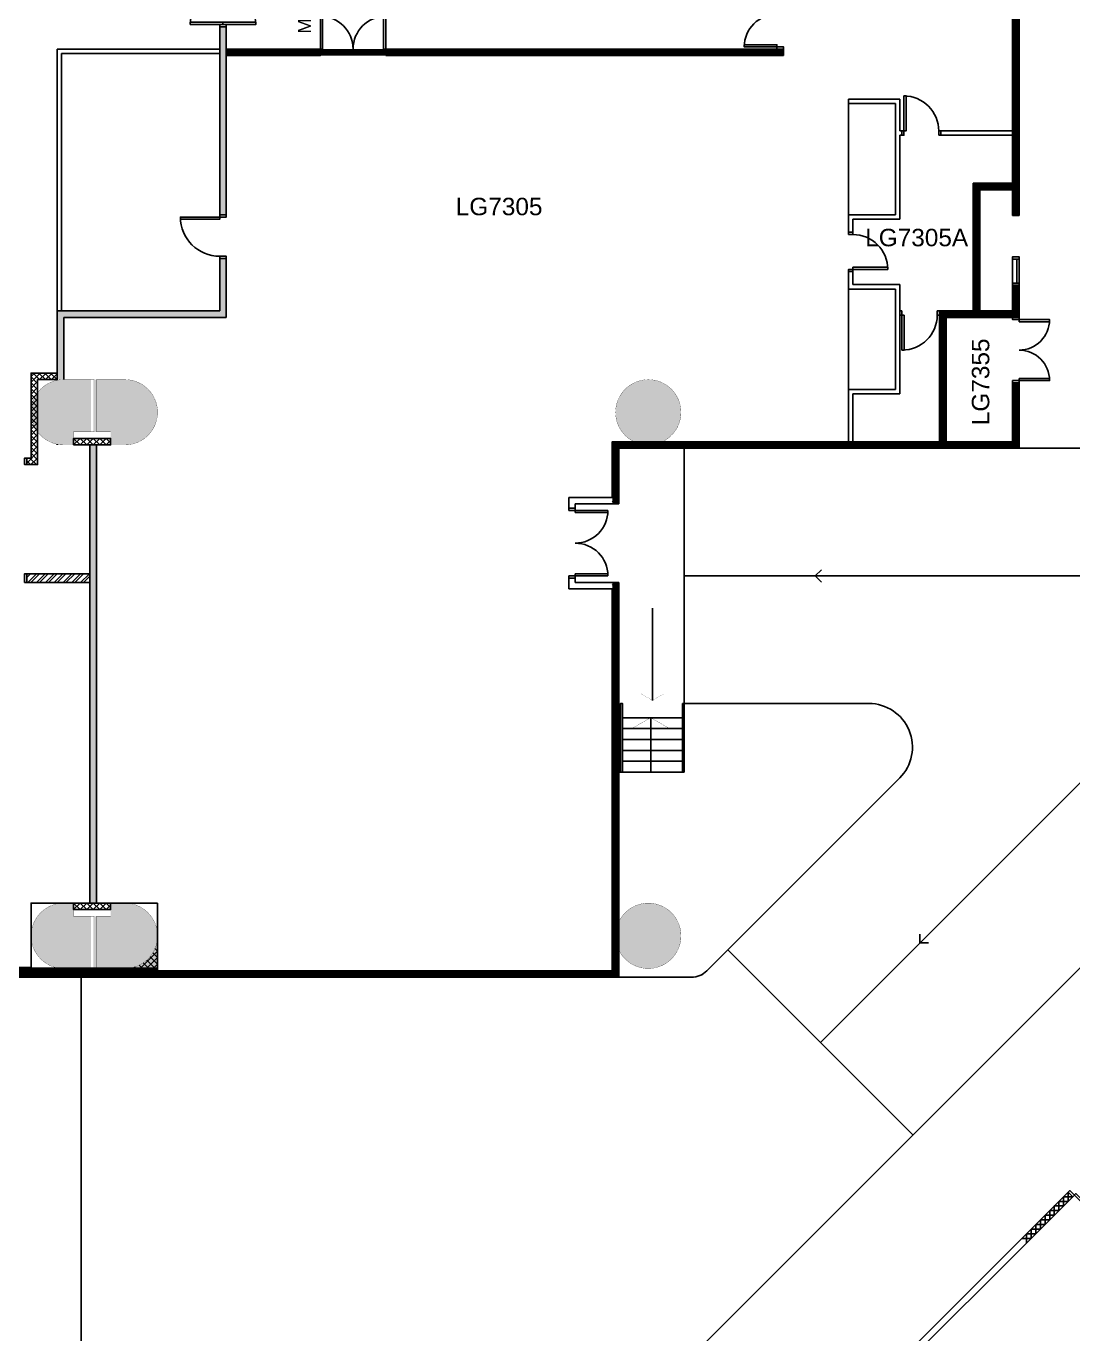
# Model space of a CAD drawing. Header units: millimetres. Extents: x -203861 to 22103, y -44552 to 100121.
# Drawn here: x -32262 to -8267, y -2323 to 27650 of the extents above; entities that cross this region are included whole.
import ezdxf

# ---------------------------------------------------------------- set-up
doc = ezdxf.new("R2010")
doc.units = ezdxf.units.MM
doc.linetypes.add('s3097a$0$LG7$0$HIDDEN', pattern=[0.375, 0.25, -0.125])
for name, color, linetype in [('s2097a$0$LG7$0$11', 7, 'Continuous'), ('s2097a$0$LG7$0$20', 1, 'Continuous'), ('s2097a$0$LG7$0$22', 7, 'Continuous'), ('s2097a$0$LG7$0$23', 7, 'Continuous'), ('s2097a$0$LG7$0$6', 7, 'Continuous'), ('s2097a$0$LP - Door', 1, 'Continuous'), ('s2097a$0$solid', 8, 'Continuous'), ('s3097a$0$door', 1, 'Continuous'), ('s3097a$0$Hatch', 8, 'Continuous'), ('s3097a$0$LG7$0$11', 7, 'Continuous'), ('s3097a$0$LG7$0$20', 1, 'Continuous'), ('s3097a$0$LG7$0$22', 7, 'Continuous'), ('s3097a$0$LG7$0$23', 7, 'Continuous'), ('s3097a$0$LG7$0$25', 7, 'Continuous'), ('s3097a$0$LG7$0$30', 7, 'Continuous'), ('s3097a$0$LG7$0$ex-dis', 1, 's3097a$0$LG7$0$HIDDEN'), ('s3097a$0$LG7$0$wall to be demolish', 7, 'Continuous'), ('s3097a$0$ROOM-NO', 4, 'Continuous'), ('s3097a$0$solid', 8, 'Continuous'), ('s3097a$0$Structure', 2, 'Continuous')]:
    doc.layers.add(name, color=color, linetype=linetype)
doc.styles.add('s3097a$0$BH', font='arial.ttf')
doc.styles.add('s3097a$0$Standard', font='arial.ttf')

# ---------------------------------------------------------------- blocks, each defined once
blk = doc.blocks.new('s2097a')
h = blk.add_hatch()
h.set_pattern_fill('ANSI37', color=8, scale=30, style=0)
h.set_pattern_definition([(45, (-1932086.31, -565739.11), (-67.351921, 67.351921), []), (135, (-1932086.31, -565739.11), (-67.351921, -67.351921), [])])
h.paths.add_polyline_path([(-31549.9, 19700.1), (-32149.9, 19700.1), (-32149.9, 17750.1), (-32249.9, 17750.1), (-32249.9, 17600.1), (-31999.9, 17600.1), (-31999.9, 19550.1), (-31549.9, 19550.1)])
h = blk.add_hatch()
h.set_pattern_fill('ANSI32', color=8, scale=15, style=0)
h.set_pattern_definition([(45, (-1932086.31, -565739.11), (-101.027881, 101.027881), []), (45, (-1932018.96, -565739.11), (-101.027881, 101.027881), [])])
h.paths.add_polyline_path([(-32249.9, 15100), (-30799.9, 15100), (-30799.9, 14900), (-32249.9, 14900)])
at = {"layer": 's2097a$0$solid'}
for points in [[(-31549.9, 21125.1), (-31399.9, 21125.1), (-31399.9, 19550.1), (-31549.9, 19550.1)], [(-28820.5, 20975.1), (-28820.5, 21125.1), (-31549.9, 21125.1), (-31549.9, 20975.1)], [(-30799.9, 18050.1), (-30649.9, 18050.1), (-30649.9, 7550.1), (-30799.9, 7550.1)], [(-29249.9, 6800.1), (-29999.9, 6050.1), (-29249.9, 6050.1)]]:
    blk.add_hatch(color=256, dxfattribs=at).paths.add_polyline_path(points)
h = blk.add_hatch(color=256, dxfattribs=at)
edge = h.paths.add_edge_path()
edge.add_arc((-31400, 18800), 750, 90, 270, ccw=False)
edge.add_line((-31400, 19550), (-30775, 19550))
edge.add_line((-30775, 19550), (-30775, 18350))
edge.add_line((-30775, 18350), (-31175, 18350))
edge.add_line((-31175, 18350), (-31175, 18050))
edge.add_line((-31175, 18050), (-31400, 18050))
h = blk.add_hatch(color=256, dxfattribs=at)
edge = h.paths.add_edge_path()
edge.add_line((-30000, 19550), (-30725, 19550))
edge.add_line((-30725, 19550), (-30725, 18350))
edge.add_line((-30725, 18350), (-30325, 18350))
edge.add_line((-30325, 18350), (-30325, 18050))
edge.add_line((-30325, 18050), (-30000, 18050))
edge.add_arc((-30000, 18800), 750, 270, 450)
h = blk.add_hatch(color=256, dxfattribs=at)
edge = h.paths.add_edge_path()
edge.add_arc((-31400, 6800.2), 750, 90, 270)
edge.add_line((-31400, 6050.2), (-30775, 6050.2))
edge.add_line((-30775, 6050.2), (-30775, 7250.2))
edge.add_line((-30775, 7250.2), (-31175, 7250.2))
edge.add_line((-31175, 7250.2), (-31175, 7550.2))
edge.add_line((-31175, 7550.2), (-31400, 7550.2))
h = blk.add_hatch(color=256, dxfattribs=at)
edge = h.paths.add_edge_path()
edge.add_line((-30000, 6050.2), (-30725, 6050.2))
edge.add_line((-30725, 6050.2), (-30725, 7250.2))
edge.add_line((-30725, 7250.2), (-30325, 7250.2))
edge.add_line((-30325, 7250.2), (-30325, 7550.2))
edge.add_line((-30325, 7550.2), (-30000, 7550.2))
edge.add_arc((-30000, 6800.2), 750, -90, 90, ccw=False)
for p, q in [((-31549.9, 21125.1), (-31549.9, 26442)), ((-28820.5, 21125.1), (-31549.9, 21125.1)), ((-31549.9, 19534.9), (-31549.9, 21125.1)), ((-31399.9, 20975.1), (-28820.5, 20975.1)), ((-31399.9, 19550.1), (-31399.9, 20975.1)), ((-31549.9, 18050.1), (-31549.9, 18065.3)), ((-30799.9, 7550.1), (-30799.9, 18050.1)), ((-30649.9, 7550.1), (-30649.9, 18050.1))]:
    blk.add_line(p, q)
at = {"color": 1}
blk.add_line((-30799.9, 7550.1), (-32149.9, 7550.1), dxfattribs=at)
for points in [[(-29999.9, 21125.1), (-31549.9, 21125.1)], [(-31399.9, 20975.1), (-29999.9, 20975.1)]]:
    blk.add_lwpolyline(points)
at = {"color": 4}
for points in [[(-31549.9, 19550.1), (-31999.9, 19550.1), (-31999.9, 17600.1), (-32249.9, 17600.1), (-32249.9, 17750.1), (-32149.9, 17750.1)], [(-31549.9, 19700.1), (-32149.9, 19700.1), (-32149.9, 17750.1)], [(-30799.9, 14900), (-32249.9, 14900), (-32249.9, 15100), (-30799.9, 15100)]]:
    blk.add_lwpolyline(points, dxfattribs=at)
at = {"color": 9}
blk.add_lwpolyline([(-69050.2, 14883.2), (-67349.9, 14883.2), (-67349.9, 16550.1), (-47249.9, 16550.1), (-47249.9, 6250.1), (-46799.9, 6250.1), (-46799.9, 6075.1), (-32149.9, 6075.1), (-32149.9, 7550.1), (-31849.9, 7550.1)], dxfattribs=at)
at = {"layer": 's2097a$0$LG7$0$11'}
for p, q in [((-31549.9, 21125.1), (-31549.9, 27125.1)), ((-28820.5, 27125.1), (-31549.9, 27125.1)), ((-31449.9, 21125.1), (-31449.9, 27025.1)), ((-28820.5, 27025.1), (-31449.9, 27025.1))]:
    blk.add_line(p, q, dxfattribs=at)
at = {"layer": 's2097a$0$LG7$0$11', "color": 1, "linetype": 'Continuous'}
for p, q in [((-29249.9, 7550.1), (-30649.9, 7550.1)), ((-29249.9, 6000.1), (-29249.9, 7550.1)), ((-30999.9, -16199.9), (-30999.9, 5850.1))]:
    blk.add_line(p, q, dxfattribs=at)
at = {"layer": 's2097a$0$LG7$0$11', "color": 1, "linetype": 'Continuous', "const_width": 5}
for points in [[(-31399.9, 19550.1, 1), (-31399.9, 18050.1, 1)], [(-29999.9, 18050.1, 1), (-29999.9, 19550.1, 1)], [(-31399.9, 6050.1, -1), (-31399.9, 7550.1, -1)], [(-29999.9, 7550.1, -1), (-29999.9, 6050.1, -1)]]:
    blk.add_lwpolyline(points, format="xyb", dxfattribs=at)
for points in [[(-31399.9, 19550.1), (-30699.9, 19550.1), (-30699.9, 18350.1), (-31174.9, 18350.1), (-31174.9, 18050.1), (-31399.9, 18050.1)], [(-29999.9, 19550.1), (-30649.9, 19550.1), (-30649.9, 18350.1), (-30324.9, 18350.1), (-30324.9, 18050.1), (-29999.9, 18050.1)], [(-31399.9, 6050.1), (-30699.9, 6050.1), (-30699.9, 7250.1), (-31174.9, 7250.1), (-31174.9, 7550.1), (-31399.9, 7550.1)]]:
    blk.add_lwpolyline(points, dxfattribs=at)
at = {"layer": 's2097a$0$LG7$0$20', "color": 1, "linetype": 'Continuous'}
for p, q in [((-32149.9, 6075.1), (-32149.9, 7550.1)), ((-29249.9, 6000.1), (-28820.5, 6000.1)), ((-29999.9, 5850.1), (-46799.9, 5850.1)), ((-28820.5, 5850.1), (-29999.9, 5850.1))]:
    blk.add_line(p, q, dxfattribs=at)
at = {"layer": 's2097a$0$LG7$0$20', "color": 14, "linetype": 'Continuous'}
for p, q in [((-29249.9, 6800.1), (-29249.9, 6000.1)), ((-32149.9, 6075.1), (-46799.9, 6075.1)), ((-30699.9, 6050.1), (-30649.9, 6050.1))]:
    blk.add_line(p, q, dxfattribs=at)
at = {"layer": 's2097a$0$LG7$0$20', "color": 3}
blk.add_lwpolyline([(-31174.9, 18050.1), (-30324.9, 18050.1), (-30324.9, 18200.1), (-31174.9, 18200.1)], close=True, dxfattribs=at)
at = {"layer": 's2097a$0$LG7$0$20', "color": 3, "linetype": 'Continuous'}
blk.add_lwpolyline([(-31174.9, 7550.1), (-30324.9, 7550.1), (-30324.9, 7400.1), (-31174.9, 7400.1)], close=True, dxfattribs=at)
at = {"layer": 's2097a$0$LG7$0$22', "color": 3}
for p, q in [((-31174.9, 18200.1), (-31024.9, 18050.1)), ((-31174.9, 18050.1), (-31024.9, 18200.1)), ((-31024.9, 18050.1), (-30874.9, 18200.1)), ((-31024.9, 18200.1), (-30874.9, 18050.1)), ((-30874.9, 18200.1), (-30724.9, 18050.1)), ((-30874.9, 18050.1), (-30724.9, 18200.1)), ((-30724.9, 18050.1), (-30574.9, 18200.1)), ((-30724.9, 18200.1), (-30574.9, 18050.1)), ((-30574.9, 18200.1), (-30424.9, 18050.1)), ((-30574.9, 18050.1), (-30424.9, 18200.1)), ((-30424.9, 18200.1), (-30324.9, 18100.1)), ((-30424.9, 18050.1), (-30324.9, 18150.1))]:
    blk.add_line(p, q, dxfattribs=at)
at = {"layer": 's2097a$0$LG7$0$22', "color": 3, "linetype": 'Continuous'}
for p, q in [((-31174.9, 7400.1), (-31024.9, 7550.1)), ((-31174.9, 7550.1), (-31024.9, 7400.1)), ((-31024.9, 7550.1), (-30874.9, 7400.1)), ((-31024.9, 7400.1), (-30874.9, 7550.1)), ((-30874.9, 7400.1), (-30724.9, 7550.1)), ((-30874.9, 7550.1), (-30724.9, 7400.1)), ((-30724.9, 7550.1), (-30574.9, 7400.1)), ((-30724.9, 7400.1), (-30574.9, 7550.1)), ((-30574.9, 7400.1), (-30424.9, 7550.1)), ((-30574.9, 7550.1), (-30424.9, 7400.1)), ((-30424.9, 7550.1), (-30324.9, 7450.1)), ((-30424.9, 7400.1), (-30324.9, 7500.1))]:
    blk.add_line(p, q, dxfattribs=at)
at = {"layer": 's2097a$0$LG7$0$22', "color": 14, "linetype": 'Continuous'}
for p, q in [((-29849.9, 5850.1), (-29249.9, 6450.1)), ((-29699.9, 5850.1), (-29249.9, 6300.1)), ((-29421.9, 6322.1), (-29249.9, 6150.1)), ((-29359.5, 6409.7), (-29249.9, 6300.1)), ((-29308.7, 6508.9), (-29249.9, 6450.1)), ((-29999.9, 5850.1), (-29760.7, 6089.3)), ((-29999.8, 5943.4), (-29884.1, 6059.1)), ((-29905.8, 6056), (-29699.9, 5850.1)), ((-29782.2, 6082.4), (-29549.9, 5850.1)), ((-29674.3, 6124.5), (-29399.9, 5850.1)), ((-29579.1, 6179.3), (-29249.9, 5850.1)), ((-29549.9, 5850.1), (-29249.9, 6150.1)), ((-29495.2, 6245.4), (-29249.9, 6000.1)), ((-29399.9, 5850.1), (-29249.9, 6000.1)), ((-29249.9, 6000.1), (-29099.9, 5850.1)), ((-29249.9, 5850.1), (-29099.9, 6000.1)), ((-29999.3, 5953.6), (-29895.8, 5850.1))]:
    blk.add_line(p, q, dxfattribs=at)
at = {"layer": 's2097a$0$LG7$0$22', "color": 1, "linetype": 'Continuous'}
for p, q in [((-29099.9, 5850.1), (-28949.9, 6000.1)), ((-29099.9, 6000.1), (-28949.9, 5850.1))]:
    blk.add_line(p, q, dxfattribs=at)
at = {"layer": 's2097a$0$LG7$0$23', "color": 1}
blk.add_line((-30999.9, 5850.1), (-52999.9, 5850.1), dxfattribs=at)
at = {"layer": 's2097a$0$LG7$0$6', "color": 14, "linetype": 'Continuous', "const_width": 5}
blk.add_lwpolyline([(-29999.9, 6050.1), (-30649.9, 6050.1), (-30649.9, 7250.1), (-30324.9, 7250.1), (-30324.9, 7550.1), (-29999.9, 7550.1)], dxfattribs=at)
blk.add_lwpolyline([(-29999.9, 7550.1, -1), (-29999.9, 6050.1, -1)], format="xyb", dxfattribs=at)
at = {"layer": 's2097a$0$LP - Door'}
for points in [[(-32249.9, 17600.1), (-32299.9, 17600.1), (-32299.9, 17750.1), (-32249.9, 17750.1)], [(-32249.9, 14900), (-32299.9, 14900), (-32299.9, 15100), (-32249.9, 15100)]]:
    blk.add_lwpolyline(points, close=True, dxfattribs=at)
at = {"layer": 's2097a$0$solid', "linetype": 'Continuous'}
for points, const_width in [([(-32274.9, 5962.6), (-46799.9, 5962.6)], 225), ([(-32274.9, 5962.6), (-29249.9, 5962.6)], 225), ([(-28820.5, 5925.1), (-29249.9, 5925.1)], 150)]:
    blk.add_lwpolyline(points, dxfattribs=dict(at, const_width=const_width))
blk = doc.blocks.new('s3097a$0$LG7$0$D1600D')
at = {"layer": 's3097a$0$LG7$0$30', "color": 1, "linetype": 'Continuous'}
for points in [[(0.05, 0.075), (0.1, 0.075), (0.1, 0.825), (0.05, 0.825)], [(1.5, 0.075), (1.55, 0.075), (1.55, 0.825), (1.5, 0.825)], [(0, 0), (0.05, 0), (0.05, 0.15), (0, 0.15)], [(1.6, 0), (1.55, 0), (1.55, 0.15), (1.6, 0.15)]]:
    blk.add_lwpolyline(points, close=True, dxfattribs=at)
at = {"layer": 's3097a$0$LG7$0$30', "color": 1, "linetype": 's3097a$0$LG7$0$HIDDEN', "ltscale": 100}
for points in [[(0.05, -0.675), (0.1, -0.675), (0.1, 0.075), (0.05, 0.075)], [(1.5, -0.675), (1.55, -0.675), (1.55, 0.075), (1.5, 0.075)]]:
    blk.add_lwpolyline(points, close=True, dxfattribs=at)
at = {"layer": 's3097a$0$LG7$0$30', "color": 1, "linetype": 'Continuous'}
for centre, start, end in [((0.05, 0.075), 0, 90), ((1.550003, 0.075), 90, 180)]:
    blk.add_arc(centre, 0.750001, start, end, dxfattribs=at)
at = {"layer": 's3097a$0$LG7$0$30', "color": 1, "linetype": 's3097a$0$LG7$0$HIDDEN', "ltscale": 100}
for centre, start, end in [((0.05, 0.075), 270, 0), ((1.550003, 0.075), 179.999997, 269.999997)]:
    blk.add_arc(centre, 0.750001, start, end, dxfattribs=at)
blk = doc.blocks.new('s3097a$0$LG7$0$D1500B')
at = {"layer": 's3097a$0$LG7$0$30', "color": 1, "linetype": 'Continuous'}
for points in [[(0.1, 0.15), (0.05, 0.15), (0.05, 0.85), (0.1, 0.85)], [(1.4, 0.15), (1.45, 0.15), (1.45, 0.85), (1.4, 0.85)], [(0.05, 0.15), (0, 0.15), (0, 0), (0.05, 0)], [(1.45, 0.15), (1.5, 0.15), (1.5, 0), (1.45, 0)]]:
    blk.add_lwpolyline(points, close=True, dxfattribs=at)
for centre, start, end in [((0.05, 0.15), 0, 90), ((1.450002, 0.15), 90, 180)]:
    blk.add_arc(centre, 0.700001, start, end, dxfattribs=at)
blk = doc.blocks.new('s3097a$0$LG7$0$HAT15')
at = {"layer": 's3097a$0$LG7$0$22', "color": 14, "linetype": 'Continuous'}
for p, q in [((0, 0), (0.15, 0.15)), ((0, 0.15), (0.15, 0))]:
    blk.add_line(p, q, dxfattribs=at)
blk = doc.blocks.new('s3097a$0$LG7$0$D1600B')
at = {"layer": 's3097a$0$LG7$0$30', "color": 14, "linetype": 'Continuous'}
for points in [[(0.05, 0.15), (0.1, 0.15), (0.1, 0.9), (0.05, 0.9)], [(1.5, 0.15), (1.55, 0.15), (1.55, 0.9), (1.5, 0.9)], [(0, 0), (0.05, 0), (0.05, 0.15), (0, 0.15)], [(1.55, 0), (1.6, 0), (1.6, 0.15), (1.55, 0.15)]]:
    blk.add_lwpolyline(points, close=True, dxfattribs=at)
for centre, start, end in [((0.05, 0.15), 0, 90), ((1.550003, 0.15), 90, 180)]:
    blk.add_arc(centre, 0.750001, start, end, dxfattribs=at)
blk = doc.blocks.new('s3097a$0$LG7$0$AP')
at = {"layer": 's3097a$0$LG7$0$30', "color": 8, "linetype": 'Continuous'}
blk.add_line((0.05, 0.05), (0.6, 0.05), dxfattribs=at)
for points in [[(0, 0), (0.65, 0), (0.65, 0.15), (0, 0.15)], [(0.05, 0), (0.6, 0), (0.6, 0.15), (0.05, 0.15)]]:
    blk.add_lwpolyline(points, close=True, dxfattribs=at)
blk = doc.blocks.new('s3097a')
at = {"layer": 's3097a$0$Hatch'}
h = blk.add_hatch(color=256, dxfattribs=at)
edge = h.paths.add_edge_path()
edge.add_arc((-18000, 18800), 750, 0, 180)
edge.add_arc((-18000, 18800), 750, 180, 360)
h = blk.add_hatch(color=256, dxfattribs=at)
edge = h.paths.add_edge_path()
edge.add_arc((-18000, 6800), 750, 0, 180)
edge.add_arc((-18000, 6800), 750, 180, 360)
at = {"layer": 's3097a$0$solid'}
h = blk.add_hatch(color=256, dxfattribs=at)
h.paths.add_polyline_path([(-27675, 22325), (-27825, 22325), (-27825, 21125), (-28821, 21125), (-28821, 20975), (-27675, 20975)])
h.paths.add_polyline_path([(-27825, 23325), (-27675, 23325), (-27675, 27638), (-27825, 27638)])
at = {"layer": 's3097a$0$door'}
for points in [[(-12141, 25250), (-12091, 25250), (-12091, 26050), (-12141, 26050)], [(-12191, 25150), (-12141, 25150), (-12141, 25250), (-12191, 25250)], [(-11341, 25150), (-11291, 25150), (-11291, 25250), (-11341, 25250)], [(-27825, 23275), (-28725, 23275), (-28725, 23225), (-27825, 23225)], [(-27825, 23275), (-27675, 23275), (-27675, 23325), (-27825, 23325)], [(-13410, 22875), (-13310, 22875), (-13310, 22925), (-13410, 22925)], [(-27825, 22325), (-27675, 22325), (-27675, 22375), (-27825, 22375)], [(-13410, 22025), (-13310, 22025), (-13310, 22075), (-13410, 22075)], [(-13310, 22075), (-12510, 22075), (-12510, 22125), (-13310, 22125)], [(-12185, 21125), (-12235, 21125), (-12235, 21025), (-12185, 21025)], [(-12185, 21025), (-12135, 21025), (-12135, 20225), (-12185, 20225)], [(-11325, 21125), (-11375, 21125), (-11375, 21025), (-11325, 21025)]]:
    blk.add_lwpolyline(points, close=True, dxfattribs=at)
for centre, radius, start, end in [((-12141, 25250), 800, 359.9996, 89.9996), ((-27825, 23275), 900, 180, 270), ((-13310, 22075), 800, 0, 90), ((-12180, 21030), 805, 269.6441, 359.6441)]:
    blk.add_arc(centre, radius, start, end, dxfattribs=at)
at = {"layer": 's3097a$0$LG7$0$11'}
for p, q in [((-27825, 27125), (-28821, 27125)), ((-27825, 27025), (-28821, 27025))]:
    blk.add_line(p, q, dxfattribs=at)
at = {"layer": 's3097a$0$LG7$0$20', "color": 14, "linetype": 'Continuous'}
for p, q in [((-27825, 27638), (-27825, 23325)), ((-27825, 27638), (-27675, 27638)), ((-27675, 23325), (-27675, 27638)), ((-27675, 27125), (-25568, 27125)), ((-25568, 27125), (-25568, 26975)), ((-23968, 27125), (-23968, 26975)), ((-23968, 27125), (-14900, 27125)), ((-15050, 27125), (-14900, 27125)), ((-14900, 27125), (-14900, 26975)), ((-25568, 26975), (-27675, 26975)), ((-14900, 26975), (-23968, 26975)), ((-12235, 25975), (-13410, 25975)), ((-13410, 25875), (-13410, 25975)), ((-12335, 25875), (-13410, 25875)), ((-12335, 23325), (-12335, 25875)), ((-12235, 25250), (-12235, 25975)), ((-12191, 25250), (-12235, 25250)), ((-12191, 25150), (-12191, 25250)), ((-9650, 25250), (-11291, 25250)), ((-11291, 25150), (-11291, 25250)), ((-12235, 23225), (-12235, 25150)), ((-12191, 25150), (-12235, 25150)), ((-9650, 25150), (-11291, 25150)), ((-27675, 23325), (-27825, 23325)), ((-12335, 23325), (-13410, 23325)), ((-13410, 22925), (-13410, 23325)), ((-12235, 23225), (-13310, 23225)), ((-13310, 22925), (-13310, 23225)), ((-13310, 22925), (-13410, 22925)), ((-27675, 22325), (-27825, 22325)), ((-27825, 22325), (-27825, 21125)), ((-27675, 20975), (-27675, 22325)), ((-13410, 21625), (-13410, 22025)), ((-13310, 22025), (-13410, 22025)), ((-13310, 21725), (-13310, 22025)), ((-12335, 21625), (-13410, 21625)), ((-12235, 21725), (-13310, 21725)), ((-12335, 19325), (-12335, 21625)), ((-12235, 19225), (-12235, 21725)), ((-27825, 21125), (-28821, 21125)), ((-28821, 20975), (-27675, 20975)), ((-13410, 18125), (-13410, 19325)), ((-12335, 19325), (-13410, 19325)), ((-12235, 19225), (-13310, 19225)), ((-13310, 18125), (-13310, 19225)), ((-19825, 16850), (-19825, 16600)), ((-19675, 16600), (-19825, 16600)), ((-18675, 16700), (-19675, 16700)), ((-19675, 16700), (-19675, 16600)), ((-19675, 15000), (-19825, 15000)), ((-19825, 15000), (-19825, 14750)), ((-19675, 15000), (-19675, 14900)), ((-18825, 14750), (-19825, 14750)), ((-18675, 14900), (-19675, 14900)), ((-18825, 6000), (-18825, 14750)), ((-18675, 14900), (-18675, 5850))]:
    blk.add_line(p, q, dxfattribs=at)
at = {"layer": 's3097a$0$LG7$0$20', "color": 1, "linetype": 'Continuous'}
for p, q in [((-13410, 23325), (-13410, 25875)), ((-13410, 19325), (-13410, 21625)), ((-28821, 6000), (-18825, 6000)), ((-27675, 5850), (-27675, 6000)), ((-20725, 5850), (-20725, 6000)), ((-18675, 5850), (-28821, 5850))]:
    blk.add_line(p, q, dxfattribs=at)
at = {"layer": 's3097a$0$LG7$0$20', "color": 14, "linetype": 'Continuous'}
for points in [[(-18675, 16700), (-18675, 17975), (-9500, 17975), (-9500, 19475), (-9650, 19475), (-9650, 18125), (-11175, 18125), (-11175, 20975), (-9500, 20975), (-9500, 21713), (-9650, 21713), (-9650, 21125), (-10400, 21125), (-10400, 23900), (-9650, 23900), (-9650, 23313), (-9500, 23313), (-9500, 31600)], [(-9650, 31600), (-9650, 24050), (-10550, 24050), (-10550, 21125), (-11325, 21125), (-11325, 18125), (-18825, 18125), (-18825, 16850), (-19825, 16850)]]:
    blk.add_lwpolyline(points, dxfattribs=at)
at = {"layer": 's3097a$0$LG7$0$20', "color": 1, "linetype": 'Continuous'}
blk.add_lwpolyline([(-13109, -4021), (-13215, -3915), (-8374, 926), (-8268, 820), (-13109, -4021)], dxfattribs=at)
at = {"layer": 's3097a$0$LG7$0$23', "color": 1, "linetype": 's3097a$0$LG7$0$HIDDEN'}
blk.add_lwpolyline([(-27675, 6000), (-20725, 5850), (-20725, 6000), (-27675, 5850), (-27675, 6000)], dxfattribs=at)
at = {"layer": 's3097a$0$LG7$0$25', "color": 1, "linetype": 'Continuous'}
for p, q in [((-17175, 10550), (-17175, 17975)), ((-17215, 10550), (-17215, 12125)), ((-17215, 12125), (-17175, 12125)), ((-17175, 12125), (-17175, 12125)), ((-18675, 11800), (-18635, 11800)), ((-17215, 11800), (-18595, 11800)), ((-17945, 11800), (-17945, 10550)), ((-18675, 11550), (-18635, 11550)), ((-18595, 11550), (-17215, 11550)), ((-18675, 11300), (-18635, 11300)), ((-18595, 11300), (-17215, 11300)), ((-18675, 11050), (-18635, 11050)), ((-18675, 10800), (-18635, 10800)), ((-18595, 11050), (-17215, 11050)), ((-18595, 10800), (-17215, 10800)), ((-17175, 10550), (-18675, 10550))]:
    blk.add_line(p, q, dxfattribs=at)
at = {"layer": 's3097a$0$LG7$0$25', "color": 14, "linetype": 'Continuous'}
for p, q in [((-6000, 17975), (-9500, 17975)), ((-20018, -5848), (1102, 15271)), ((-17012, 5850), (-18675, 5850))]:
    blk.add_line(p, q, dxfattribs=at)
at = {"layer": 's3097a$0$LG7$0$25', "color": 8, "linetype": 'Continuous'}
blk.add_line((-17905, 12197), (-17905, 14312), dxfattribs=at)
at = {"layer": 's3097a$0$LG7$0$25', "color": 8, "linetype": 'Continuous', "const_width": 3}
for points in [[(-17905, 12197), (-18165, 12347)], [(-17905, 12197), (-17646, 12347)]]:
    blk.add_lwpolyline(points, dxfattribs=at)
at = {"layer": 's3097a$0$LG7$0$25', "color": 1, "linetype": 'Continuous'}
blk.add_lwpolyline([(-18635, 10550), (-18595, 10550), (-18595, 12125), (-18635, 12125)], close=True, dxfattribs=at)
at = {"layer": 's3097a$0$LG7$0$25', "color": 14, "linetype": 'Continuous'}
blk.add_lwpolyline([(-17175, 5850), (-17012, 5850, 0.198912), (-16658, 5997), (-12237, 10418, 0.668179), (-12944, 12125), (-17175, 12125)], format="xyb", dxfattribs=at)
at = {"layer": 's3097a$0$LG7$0$25', "color": 1, "linetype": 'Continuous', "const_width": 5}
for points in [[(-17945, 11800), (-18378, 11550)], [(-17945, 11800), (-17512, 11550)]]:
    blk.add_lwpolyline(points, dxfattribs=at)
at = {"layer": 's3097a$0$LG7$0$25', "color": 14, "linetype": 'Continuous'}
blk.add_arc((-17012, 6350), 500, 270, 315, dxfattribs=at)
at = {"layer": 's3097a$0$LG7$0$30', "color": 4, "linetype": 'Continuous'}
blk.add_lwpolyline([(-8232, 856), (-8338, 962), (-8374, 926), (-8268, 820), (-8197, 891), (-7631, 325), (-7667, 290)], close=True, dxfattribs=at)
at = {"layer": 's3097a$0$LG7$0$ex-dis', "linetype": 'Continuous'}
for p, q in [((-19825, 16550), (-19825, 16600)), ((-19825, 16600), (-19675, 16600)), ((-19675, 16550), (-19825, 16550)), ((-19675, 16600), (-19675, 16550)), ((-19675, 16550), (-18925, 16550)), ((-19675, 16500), (-19675, 16550)), ((-18925, 16500), (-19675, 16500)), ((-18925, 16550), (-18925, 16500)), ((-19825, 15000), (-19825, 15050)), ((-19825, 15050), (-19675, 15050)), ((-19675, 15000), (-19825, 15000)), ((-19675, 15100), (-18925, 15100)), ((-19675, 15050), (-19675, 15100)), ((-18925, 15050), (-19675, 15050)), ((-19675, 15050), (-19675, 15000)), ((-18925, 15100), (-18925, 15050))]:
    blk.add_line(p, q, dxfattribs=at)
at = {"layer": 's3097a$0$LG7$0$ex-dis', "linetype": 'Continuous', "extrusion": (0, 0, -1)}
for centre, major_axis, start_param, end_param in [((-19675, 16550), (-530, 530), 2.356194, 3.926991), ((-19675, 15050), (530, 530), -0.785398, 0.785398)]:
    blk.add_ellipse(centre, major_axis=major_axis, ratio=1, start_param=start_param, end_param=end_param, dxfattribs=at)
at = {"layer": 's3097a$0$LG7$0$wall to be demolish', "color": 8, "linetype": 'Continuous'}
for p, q in [((-14056, 4356), (-1757, 16655)), ((-17175, 15050), (-6000, 15050)), ((-16177, 6478), (-11934, 2235))]:
    blk.add_line(p, q, dxfattribs=at)
for points in [[(-14033, 15192), (-14175, 15050), (-14033, 14909)], [(-11776, 6836), (-11776, 6636), (-11576, 6636)]]:
    blk.add_lwpolyline(points, dxfattribs=at)
at = {"layer": 's3097a$0$solid', "linetype": 'Continuous', "const_width": 150}
for points in [[(-9575, 23313), (-9575, 31600)], [(-15950, 27050), (-27675, 27050)], [(-14900, 27050), (-15950, 27050)], [(-9650, 23975), (-10550, 23975)], [(-10475, 21125), (-10475, 23900)], [(-9575, 21713), (-9575, 21125)], [(-11250, 21125), (-11250, 18125)], [(-11175, 21050), (-9500, 21050)], [(-9575, 19475), (-9575, 18125)], [(-18750, 16700), (-18750, 18125)], [(-18675, 18050), (-9500, 18050)], [(-18750, 14900), (-18750, 5925)], [(-18675, 5925), (-28821, 5925)]]:
    blk.add_lwpolyline(points, dxfattribs=at)
at = {"layer": 's3097a$0$Structure', "linetype": 'Continuous', "const_width": 5}
for points in [[(-17250, 18800, 1), (-18750, 18800, 1)], [(-17250, 6800, 1), (-18750, 6800, 1)]]:
    blk.add_lwpolyline(points, format="xyb", close=True, dxfattribs=at)
for name, p, xscale, yscale, zscale, rotation in [('s3097a$0$LG7$0$D1600D', (-27825, 29238), 999.9980000000214, 999.9980000000214, 1000, 270), ('s3097a$0$LG7$0$D1600B', (-14900, 27125), 999.9940000000643, 999.9940000000643, 1000, 90), ('s3097a$0$LG7$0$AP', (-9500, 21713), 999.9980000000214, 999.9980000000214, 1000, 90), ('s3097a$0$LG7$0$D1500B', (-9650, 19475), 999.9980000000214, -999.9980000000214, 1000, 90), ('s3097a$0$LG7$0$HAT15', (-8374, 714), 999.9999999999836, 999.9999999999836, 999.9999999999836, 45), ('s3097a$0$LG7$0$HAT15', (-8692, 396), 999.9999999999836, 999.9999999999836, 999.9999999999836, 45), ('s3097a$0$LG7$0$HAT15', (-8586, 502), 999.9999999999836, 999.9999999999836, 999.9999999999836, 45), ('s3097a$0$LG7$0$HAT15', (-8480, 608), 999.9999999999836, 999.9999999999836, 999.9999999999836, 45), ('s3097a$0$LG7$0$HAT15', (-8904, 184), 999.9999999999836, 999.9999999999836, 999.9999999999836, 45), ('s3097a$0$LG7$0$HAT15', (-8798, 290), 999.9999999999836, 999.9999999999836, 999.9999999999836, 45), ('s3097a$0$LG7$0$HAT15', (-9223, -135), 999.9999999999836, 999.9999999999836, 999.9999999999836, 45), ('s3097a$0$LG7$0$HAT15', (-9116, -29), 999.9999999999836, 999.9999999999836, 999.9999999999836, 45), ('s3097a$0$LG7$0$HAT15', (-9010, 78), 999.9999999999836, 999.9999999999836, 999.9999999999836, 45), ('s3097a$0$LG7$0$HAT15', (-9329, -241), 999.9999999999836, 999.9999999999836, 999.9999999999836, 45)]:
    blk.add_blockref(name, p, dxfattribs=dict(xscale=xscale, yscale=yscale, zscale=zscale, rotation=rotation))
at = {"zscale": 1000}
for name, p, xscale, yscale in [('s3097a$0$LG7$0$D1600B', (-25568, 26975), 999.9940000000643, 999.9940000000643), ('s3097a$0$LG7$0$HAT15', (-9650, 27500), 999.9980000001378, 999.9980000001378), ('s3097a$0$LG7$0$HAT15', (-9650, 27350), 999.9980000001378, 999.9980000001378), ('s3097a$0$LG7$0$HAT15', (-9650, 27200), 999.9980000001378, 999.9980000001378), ('s3097a$0$LG7$0$HAT15', (-9650, 27050), 999.9980000001378, 999.9980000001378), ('s3097a$0$LG7$0$HAT15', (-9650, 26900), 999.9980000001378, 999.9980000001378), ('s3097a$0$LG7$0$HAT15', (-9650, 26750), 999.9980000001378, 999.9980000001378), ('s3097a$0$LG7$0$HAT15', (-9650, 26600), 999.9980000001378, 999.9980000001378), ('s3097a$0$LG7$0$HAT15', (-9650, 26450), 999.9980000001378, 999.9980000001378), ('s3097a$0$LG7$0$HAT15', (-9650, 26300), 999.9980000001378, 999.9980000001378), ('s3097a$0$LG7$0$HAT15', (-9650, 24813), 999.9980000001378, 999.9980000001378), ('s3097a$0$LG7$0$HAT15', (-9650, 24663), 999.9980000001378, 999.9980000001378), ('s3097a$0$LG7$0$HAT15', (-9650, 24513), 999.9980000001378, 999.9980000001378), ('s3097a$0$LG7$0$HAT15', (-9650, 24363), 999.9980000001378, 999.9980000001378), ('s3097a$0$LG7$0$HAT15', (-9650, 24213), 999.9980000001378, 999.9980000001378), ('s3097a$0$LG7$0$HAT15', (-10550, 23900), 999.9980000001378, 999.9980000001378), ('s3097a$0$LG7$0$HAT15', (-10400, 23900), 999.9980000001378, 999.9980000001378), ('s3097a$0$LG7$0$HAT15', (-10250, 23900), 999.9980000001378, 999.9980000001378), ('s3097a$0$LG7$0$HAT15', (-10100, 23900), 999.9980000001378, 999.9980000001378), ('s3097a$0$LG7$0$HAT15', (-9950, 23900), 999.9980000001378, 999.9980000001378), ('s3097a$0$LG7$0$HAT15', (-9800, 23900), 999.9980000001378, 999.9980000001378), ('s3097a$0$LG7$0$HAT15', (-9650, 24063), 999.9980000001378, 999.9980000001378), ('s3097a$0$LG7$0$HAT15', (-9650, 23913), 999.9980000001378, 999.9980000001378), ('s3097a$0$LG7$0$HAT15', (-10550, 23750), 999.9980000001378, 999.9980000001378), ('s3097a$0$LG7$0$HAT15', (-10550, 23600), 999.9980000001378, 999.9980000001378), ('s3097a$0$LG7$0$HAT15', (-9650, 23763), 999.9980000001378, 999.9980000001378), ('s3097a$0$LG7$0$HAT15', (-9650, 23613), 999.9980000001378, 999.9980000001378), ('s3097a$0$LG7$0$HAT15', (-10550, 23450), 999.9980000001378, 999.9980000001378), ('s3097a$0$LG7$0$HAT15', (-9650, 23463), 999.9980000001378, 999.9980000001378), ('s3097a$0$LG7$0$HAT15', (-9650, 23313), 999.9980000001378, 999.9980000001378), ('s3097a$0$LG7$0$HAT15', (-10550, 21725), 999.9980000001378, 999.9980000001378), ('s3097a$0$LG7$0$HAT15', (-10550, 21575), 999.9980000001378, 999.9980000001378), ('s3097a$0$LG7$0$HAT15', (-10550, 21425), 999.9980000001378, 999.9980000001378), ('s3097a$0$LG7$0$HAT15', (-10550, 21275), 999.9980000001378, 999.9980000001378), ('s3097a$0$LG7$0$HAT15', (-9650, 21425), 999.9980000001378, 999.9980000001378), ('s3097a$0$LG7$0$HAT15', (-9650, 21275), 999.9980000001378, 999.9980000001378), ('s3097a$0$LG7$0$HAT15', (-10550, 21125), 999.9980000001378, 999.9980000001378), ('s3097a$0$LG7$0$HAT15', (-10550, 20975), 999.9980000001378, 999.9980000001378), ('s3097a$0$LG7$0$HAT15', (-10400, 20975), 999.9980000001378, 999.9980000001378), ('s3097a$0$LG7$0$HAT15', (-10250, 20975), 999.9980000001378, 999.9980000001378), ('s3097a$0$LG7$0$HAT15', (-10100, 20975), 999.9980000001378, 999.9980000001378), ('s3097a$0$LG7$0$HAT15', (-9950, 20975), 999.9980000001378, 999.9980000001378), ('s3097a$0$LG7$0$HAT15', (-9800, 20975), 999.9980000001378, 999.9980000001378), ('s3097a$0$LG7$0$HAT15', (-9650, 21125), 999.9980000001378, 999.9980000001378), ('s3097a$0$LG7$0$HAT15', (-9650, 20975), 999.9980000001378, 999.9980000001378), ('s3097a$0$LG7$0$HAT15', (-11325, 19925), 999.9980000001378, 999.9980000001378), ('s3097a$0$LG7$0$HAT15', (-11325, 19775), 999.9980000001378, 999.9980000001378), ('s3097a$0$LG7$0$HAT15', (-11325, 19625), 999.9980000001378, 999.9980000001378), ('s3097a$0$LG7$0$HAT15', (-11325, 19475), 999.9980000001378, 999.9980000001378), ('s3097a$0$LG7$0$HAT15', (-11325, 19325), 999.9980000001378, 999.9980000001378), ('s3097a$0$LG7$0$HAT15', (-11325, 19175), 999.9980000001378, 999.9980000001378), ('s3097a$0$LG7$0$HAT15', (-9650, 19325), 999.9980000001378, 999.9980000001378), ('s3097a$0$LG7$0$HAT15', (-9650, 19175), 999.9980000001378, 999.9980000001378), ('s3097a$0$LG7$0$HAT15', (-11325, 19025), 999.9980000001378, 999.9980000001378), ('s3097a$0$LG7$0$HAT15', (-11325, 18875), 999.9980000001378, 999.9980000001378), ('s3097a$0$LG7$0$HAT15', (-9650, 19025), 999.9980000001378, 999.9980000001378), ('s3097a$0$LG7$0$HAT15', (-11325, 18725), 999.9980000001378, 999.9980000001378), ('s3097a$0$LG7$0$HAT15', (-9650, 18425), 999.9980000001378, 999.9980000001378), ('s3097a$0$LG7$0$HAT15', (-9650, 18275), 999.9980000001378, 999.9980000001378), ('s3097a$0$LG7$0$HAT15', (-16500, 17975), 999.9980000001378, 999.9980000001378), ('s3097a$0$LG7$0$HAT15', (-16350, 17975), 999.9980000001378, 999.9980000001378), ('s3097a$0$LG7$0$HAT15', (-16200, 17975), 999.9980000001378, 999.9980000001378), ('s3097a$0$LG7$0$HAT15', (-16050, 17975), 999.9980000001378, 999.9980000001378), ('s3097a$0$LG7$0$HAT15', (-15900, 17975), 999.9980000001378, 999.9980000001378), ('s3097a$0$LG7$0$HAT15', (-15750, 17975), 999.9980000001378, 999.9980000001378), ('s3097a$0$LG7$0$HAT15', (-15600, 17975), 999.9980000001378, 999.9980000001378), ('s3097a$0$LG7$0$HAT15', (-15450, 17975), 999.9980000001378, 999.9980000001378), ('s3097a$0$LG7$0$HAT15', (-15300, 17975), 999.9980000001378, 999.9980000001378), ('s3097a$0$LG7$0$HAT15', (-15150, 17975), 999.9980000001378, 999.9980000001378), ('s3097a$0$LG7$0$HAT15', (-15000, 17975), 999.9980000001378, 999.9980000001378), ('s3097a$0$LG7$0$HAT15', (-14850, 17975), 999.9980000001378, 999.9980000001378), ('s3097a$0$LG7$0$HAT15', (-14700, 17975), 999.9980000001378, 999.9980000001378), ('s3097a$0$LG7$0$HAT15', (-14550, 17975), 999.9980000001378, 999.9980000001378), ('s3097a$0$LG7$0$HAT15', (-10550, 17975), 999.9980000001378, 999.9980000001378), ('s3097a$0$LG7$0$HAT15', (-10400, 17975), 999.9980000001378, 999.9980000001378), ('s3097a$0$LG7$0$HAT15', (-10250, 17975), 999.9980000001378, 999.9980000001378), ('s3097a$0$LG7$0$HAT15', (-10100, 17975), 999.9980000001378, 999.9980000001378), ('s3097a$0$LG7$0$HAT15', (-9950, 17975), 999.9980000001378, 999.9980000001378), ('s3097a$0$LG7$0$HAT15', (-9800, 17975), 999.9980000001378, 999.9980000001378), ('s3097a$0$LG7$0$HAT15', (-9650, 18125), 999.9980000001378, 999.9980000001378), ('s3097a$0$LG7$0$HAT15', (-9650, 17975), 999.9980000001378, 999.9980000001378), ('s3097a$0$LG7$0$HAT15', (-18825, 17350), 999.9980000001378, 999.9980000001378), ('s3097a$0$LG7$0$HAT15', (-18825, 17350), 999.9980000001378, 999.9980000001378), ('s3097a$0$LG7$0$HAT15', (-18825, 17200), 999.9980000001378, 999.9980000001378), ('s3097a$0$LG7$0$HAT15', (-18825, 17200), 999.9980000001378, 999.9980000001378), ('s3097a$0$LG7$0$HAT15', (-18825, 17050), 999.9980000001378, 999.9980000001378), ('s3097a$0$LG7$0$HAT15', (-18825, 17050), 999.9980000001378, 999.9980000001378), ('s3097a$0$LG7$0$HAT15', (-18825, 16900), 999.9980000001378, 999.9980000001378), ('s3097a$0$LG7$0$HAT15', (-18825, 16900), 999.9980000001378, 999.9980000001378), ('s3097a$0$LG7$0$HAT15', (-18825, 16750), 999.9980000001378, 999.9980000001378), ('s3097a$0$LG7$0$HAT15', (-18825, 16750), 999.9980000001378, 999.9980000001378), ('s3097a$0$LG7$0$HAT15', (-18825, 14700), 999.9980000001378, 999.9980000001378), ('s3097a$0$LG7$0$HAT15', (-18825, 14550), 999.9980000001378, 999.9980000001378), ('s3097a$0$LG7$0$HAT15', (-18825, 14400), 999.9980000001378, 999.9980000001378), ('s3097a$0$LG7$0$HAT15', (-18825, 14400), 999.9980000001378, 999.9980000001378), ('s3097a$0$LG7$0$HAT15', (-18825, 14250), 999.9980000001378, 999.9980000001378), ('s3097a$0$LG7$0$HAT15', (-18825, 14250), 999.9980000001378, 999.9980000001378), ('s3097a$0$LG7$0$HAT15', (-18825, 14100), 999.9980000001378, 999.9980000001378), ('s3097a$0$LG7$0$HAT15', (-18825, 14100), 999.9980000001378, 999.9980000001378), ('s3097a$0$LG7$0$HAT15', (-18825, 13950), 999.9980000001378, 999.9980000001378), ('s3097a$0$LG7$0$HAT15', (-18825, 13950), 999.9980000001378, 999.9980000001378), ('s3097a$0$LG7$0$HAT15', (-18825, 13800), 999.9980000001378, 999.9980000001378), ('s3097a$0$LG7$0$HAT15', (-18825, 13800), 999.9980000001378, 999.9980000001378), ('s3097a$0$LG7$0$HAT15', (-18825, 13650), 999.9980000001378, 999.9980000001378), ('s3097a$0$LG7$0$HAT15', (-18825, 13650), 999.9980000001378, 999.9980000001378), ('s3097a$0$LG7$0$HAT15', (-18825, 13500), 999.9980000001378, 999.9980000001378), ('s3097a$0$LG7$0$HAT15', (-18825, 13500), 999.9980000001378, 999.9980000001378), ('s3097a$0$LG7$0$HAT15', (-18825, 13350), 999.9980000001378, 999.9980000001378), ('s3097a$0$LG7$0$HAT15', (-18825, 13350), 999.9980000001378, 999.9980000001378), ('s3097a$0$LG7$0$HAT15', (-18825, 13200), 999.9980000001378, 999.9980000001378), ('s3097a$0$LG7$0$HAT15', (-18825, 13200), 999.9980000001378, 999.9980000001378), ('s3097a$0$LG7$0$HAT15', (-18825, 7800), 999.9980000001378, 999.9980000001378), ('s3097a$0$LG7$0$HAT15', (-18825, 7650), 999.9980000001378, 999.9980000001378), ('s3097a$0$LG7$0$HAT15', (-18825, 7500), 999.9980000001378, 999.9980000001378), ('s3097a$0$LG7$0$HAT15', (-18825, 7350), 999.9980000001378, 999.9980000001378), ('s3097a$0$LG7$0$HAT15', (-18825, 7200), 999.9980000001378, 999.9980000001378), ('s3097a$0$LG7$0$HAT15', (-18825, 7050), 999.9980000001378, 999.9980000001378), ('s3097a$0$LG7$0$HAT15', (-18825, 6900), 999.9980000001378, 999.9980000001378), ('s3097a$0$LG7$0$HAT15', (-18825, 6750), 999.9980000001378, 999.9980000001378), ('s3097a$0$LG7$0$HAT15', (-18825, 6600), 999.9980000001378, 999.9980000001378), ('s3097a$0$LG7$0$HAT15', (-18825, 6450), 999.9980000001378, 999.9980000001378), ('s3097a$0$LG7$0$HAT15', (-18825, 6300), 999.9980000001378, 999.9980000001378), ('s3097a$0$LG7$0$HAT15', (-18825, 6150), 999.9980000001378, 999.9980000001378), ('s3097a$0$LG7$0$HAT15', (-19725, 5850), 999.9980000001378, 999.9980000001378), ('s3097a$0$LG7$0$HAT15', (-19575, 5850), 999.9980000001378, 999.9980000001378), ('s3097a$0$LG7$0$HAT15', (-19425, 5850), 999.9980000001378, 999.9980000001378), ('s3097a$0$LG7$0$HAT15', (-19275, 5850), 999.9980000001378, 999.9980000001378), ('s3097a$0$LG7$0$HAT15', (-19125, 5850), 999.9980000001378, 999.9980000001378), ('s3097a$0$LG7$0$HAT15', (-18975, 5850), 999.9980000001378, 999.9980000001378), ('s3097a$0$LG7$0$HAT15', (-18825, 6000), 999.9980000001378, 999.9980000001378), ('s3097a$0$LG7$0$HAT15', (-18825, 5850), 999.9980000001378, 999.9980000001378)]:
    blk.add_blockref(name, p, dxfattribs=dict(at, xscale=xscale, yscale=yscale))
at = {"color": 1, "xscale": 999.9980000001378, "yscale": 999.9980000001378, "zscale": 1000}
for p in [(-28275, 5850), (-28125, 5850), (-27975, 5850), (-27825, 5850), (-20775, 5850), (-20625, 5850), (-20475, 5850), (-20325, 5850), (-20175, 5850), (-20025, 5850), (-19875, 5850)]:
    blk.add_blockref('s3097a$0$LG7$0$HAT15', p, dxfattribs=at)
at = {"layer": 's3097a$0$LG7$0$20', "color": 1, "linetype": 'Continuous', "style": 's3097a$0$BH'}
blk.add_text('MAIN ENTRANCE', height=300, rotation=90, dxfattribs=at).set_placement((-25733, 27478))
at = {"layer": 's3097a$0$ROOM-NO', "style": 's3097a$0$Standard'}
for s, p in [('LG7305', (-22414, 23316)), ('LG7305A', (-13028, 22605))]:
    blk.add_text(s, height=400, dxfattribs=at).set_placement(p)
blk.add_text('LG7355', height=400, rotation=90, dxfattribs=at).set_placement((-10183, 18503))

msp = doc.modelspace()

# ---------------------------------------------------------------- block references
for name in ['s2097a', 's3097a']:
    msp.add_blockref(name, (0, 0))

doc.saveas('drawing.dxf')
